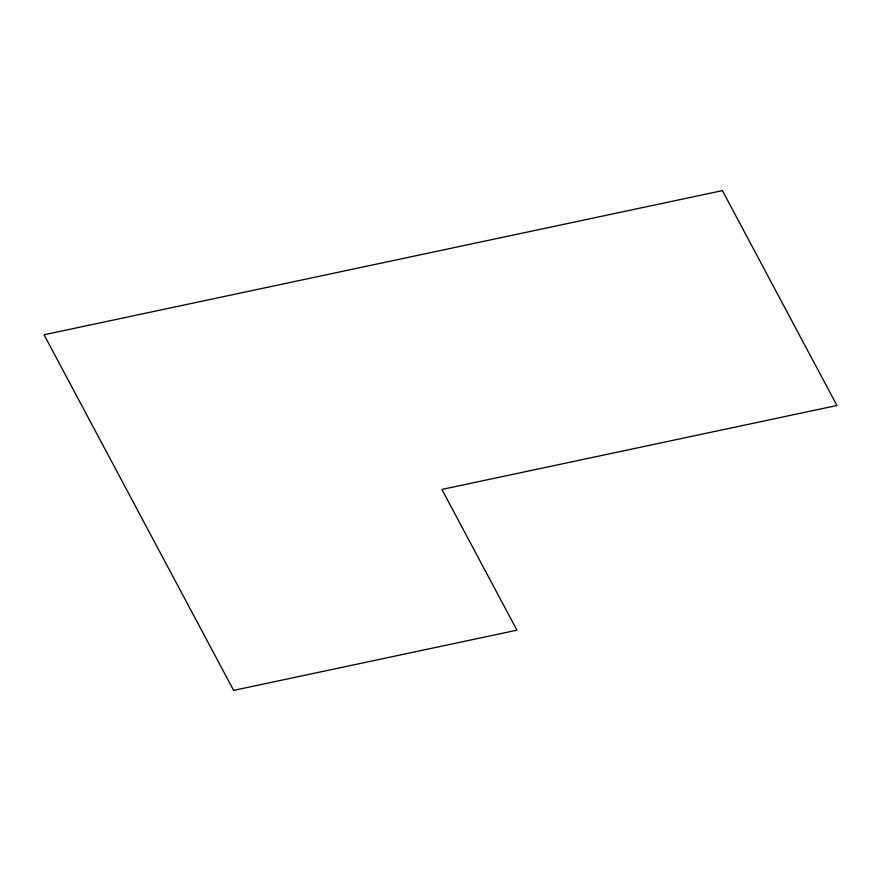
<?xml version="1.0" encoding="UTF-8"?>
<svg xmlns="http://www.w3.org/2000/svg" width="881" height="881" viewBox="0 0 881 881"><rect width="100%" height="100%" fill="white"/><g stroke="black" fill="none" stroke-linecap="round" stroke-linejoin="round"><path stroke-width="1.32" d="M722.398 190.615L44.05 334.78L233.641 690.385L516.938 630.179L441.899 489.44L836.95 405.491L722.398 190.615"/></g></svg>
